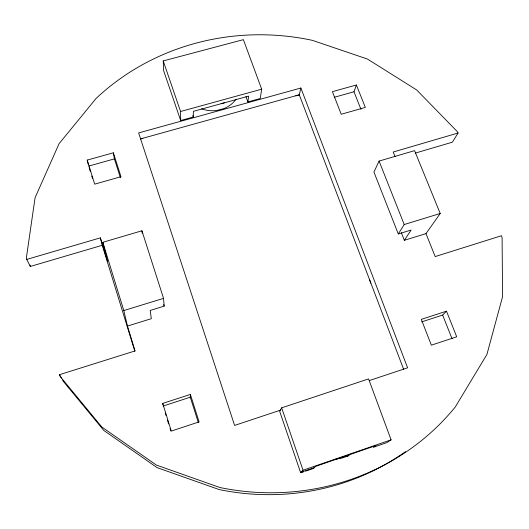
<?xml version="1.0" encoding="UTF-8"?>
<svg xmlns="http://www.w3.org/2000/svg" width="529" height="529" viewBox="0 0 529 529"><rect width="100%" height="100%" fill="white"/><g stroke="black" fill="none" stroke-linecap="round" stroke-linejoin="round"><path stroke-width="0.79" d="M193.297 117.015L193.389 111.355L248.656 96.119L247.896 101.912L260.228 98.5L261.683 89.183L243.38 39.649L163.23 60.928L163.666 70.774L180.673 120.513L193.297 117.015L192.761 115.474M198.395 422.711L190.268 397.206L190.374 394.422L162.74 403.402L162.899 404.731M403.667 369.374L299.275 94.784L300.875 88.012L138.624 132.924L234.605 425.422L280.787 410.041M360.976 109.344L353.994 91.762L356.387 84.977L332.404 91.669L341.225 114.251L365.334 107.413L356.387 84.977M404.354 240.318L425.984 233.62L440.214 213.485L414.577 150.639L379.075 161.081L373.93 172.051L398.297 233.977L411.106 230.036L404.354 240.318L401.352 232.714M313.168 468.549L315.925 466.28L375.987 445.55L373.507 447.217L386.811 442.628L391.096 439.837L368.587 378.909L281.659 407.833L279.662 411.284L300.551 472.41L314.206 467.696M26.741 259.422L100.365 237.845L102.262 245.277L30.318 266.457L26.741 259.422L26.45 257.292L35.079 197.707L59.096 143.663L96.113 98.42A239.604 228.29 14.4 0 1 312.46 40.369L367.476 59.063L416.66 89.95L457.188 131.496L458.068 133.017L452.374 142.189L415.516 153.04M398.297 233.977L404.216 224.527L440.214 213.485M421.666 321.883L442.641 315.059L446.496 311.178L456.706 336.794L431.36 345.166L421.315 319.364L446.496 311.178M300.551 472.41L303.038 470.221L391.096 439.837M224.375 102.818L221.142 103.704M301.127 472.708L303.382 471.928M305.643 471.147L312.414 468.813M369.249 380.589L407.601 367.814L300.875 88.012M163.064 406.06L190.268 397.206M425.984 233.62L435.195 256.565L501.499 235.722L502.1 237.871L502.55 296.743L486.911 354.476L455.33 406.887A239.604 228.29 14.4 0 1 219.866 487.507L156.432 465.09L101.813 426.996L60.293 376.641L59.44 374.697L135.1 350.912L127.469 326.062L123.799 310.563L102.805 242.289L141.931 230.789L163.547 298.369L164.175 306.132L150.196 310.444L151.314 318.683L127.469 326.062M123.799 310.563L163.547 298.369M458.068 133.017L393.219 152.021L395.037 156.544M88.66 166.099L114.403 158.885L113.358 152.795L87.219 160.089L88.297 164.592M334.275 97.283L353.994 91.762M140.747 138.849L299.275 94.784M140.767 138.929L142.903 138.248M295.784 95.835L299.302 94.856M180.673 120.513L180.568 111.5L261.683 89.183M59.44 374.697L61.536 377.977M62.376 379.293L63.222 381.217L103.783 430.421L157.126 467.643L219.066 489.53A234.321 223.767 14.4 0 0 405.492 451.634M442.641 315.059L452.057 338.791M379.075 161.081L404.216 224.527M245.972 96.622L247.896 101.912M369.606 279.848L370.822 283.246M163.23 60.928L180.568 111.5M281.659 407.833L303.038 470.221M163.679 304.565L164.175 306.132M113.358 152.795L120.976 176.706L94.691 184.158L87.219 160.089M190.374 394.422L199.089 421.891L171.29 431.075L162.74 403.402M114.403 158.885L120.42 177.764M89.13 167.627L90.32 171.462M91.748 176.058L92.463 178.359M165.24 413.07L165.961 415.404M167.409 420.072L168.619 423.967M170.067 428.635L170.794 430.97M100.365 237.845L107.625 261.465L102.805 242.289M102.262 245.277L134.816 351.282M30.133 265.095L30.318 266.457M141.931 230.789L142.235 233.163M348.756 455.542A31.37 30.378 59.4 0 1 347.474 456.481M236.093 99.174A28.705 25.875 6.1 0 1 223.608 108.703L216.387 110.515A28.705 25.875 6.1 0 1 201.496 108.795M350.634 454.166A32.104 31.059 58.3 0 1 335.961 459.007"/></g></svg>
